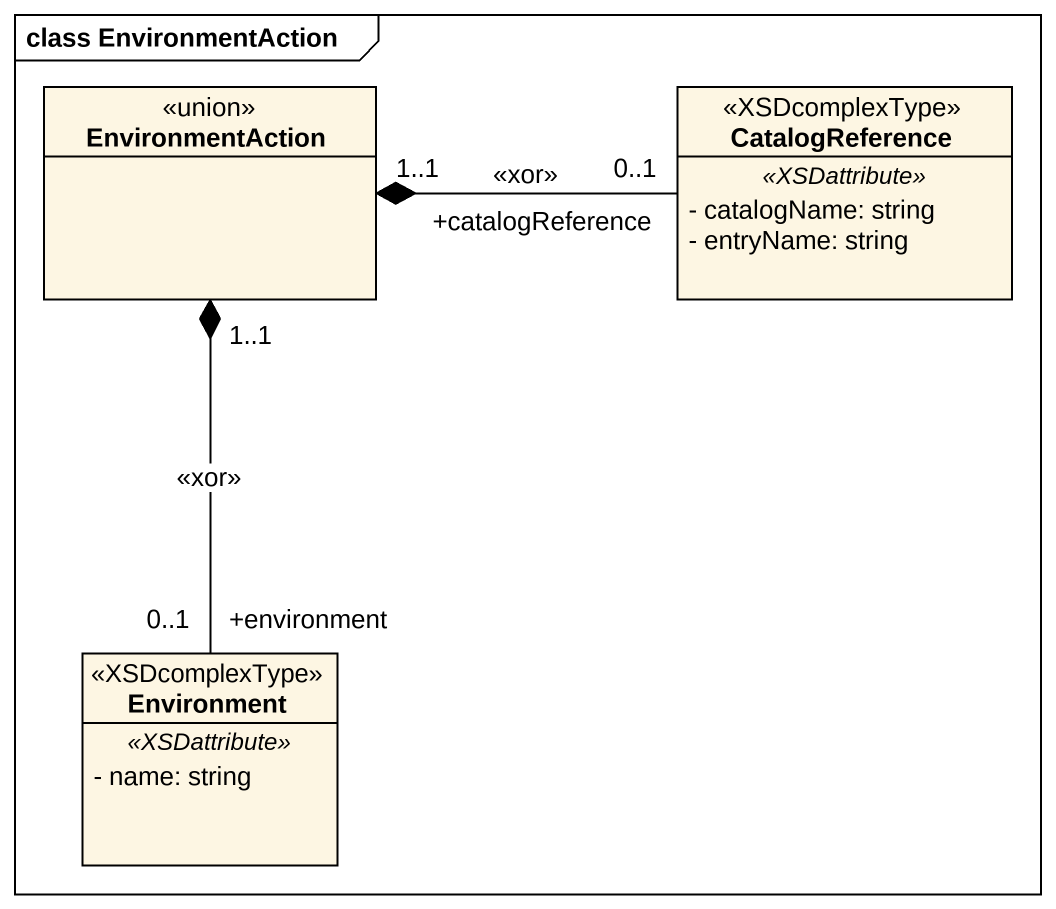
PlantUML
@startuml
mainframe class EnvironmentAction
hide circle
hide empty members
skinparam classAttributeIconSize 0
class EnvironmentAction <<union>>
class CatalogReference <<XSDcomplexType>> {
  .. <<XSDattribute>> ..
  - catalogName: string
  - entryName: string
}
class Environment <<XSDcomplexType>> {
  .. <<XSDattribute>> ..
  - name: string
}
EnvironmentAction "1..1" *-right- "+catalogReference\n0..1" CatalogReference : <<xor>>
EnvironmentAction "1..1" *-- "+environment\n0..1" Environment : <<xor>>
@enduml
